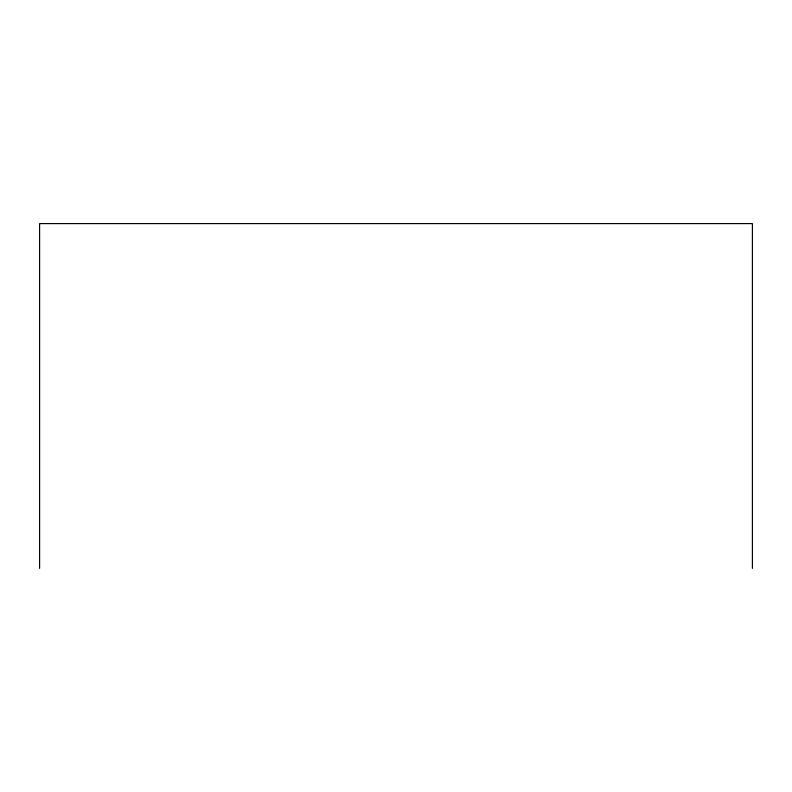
<?xml version="1.0" encoding="UTF-8"?>
<svg xmlns="http://www.w3.org/2000/svg" width="792" height="792" viewBox="0 0 792 792"><rect width="100%" height="100%" fill="white"/><g stroke="black" fill="none" stroke-linecap="round" stroke-linejoin="round"><path stroke-width="1.19" d="M752.4 568.399L752.4 223.601L39.6 223.601L39.6 568.399"/></g></svg>
